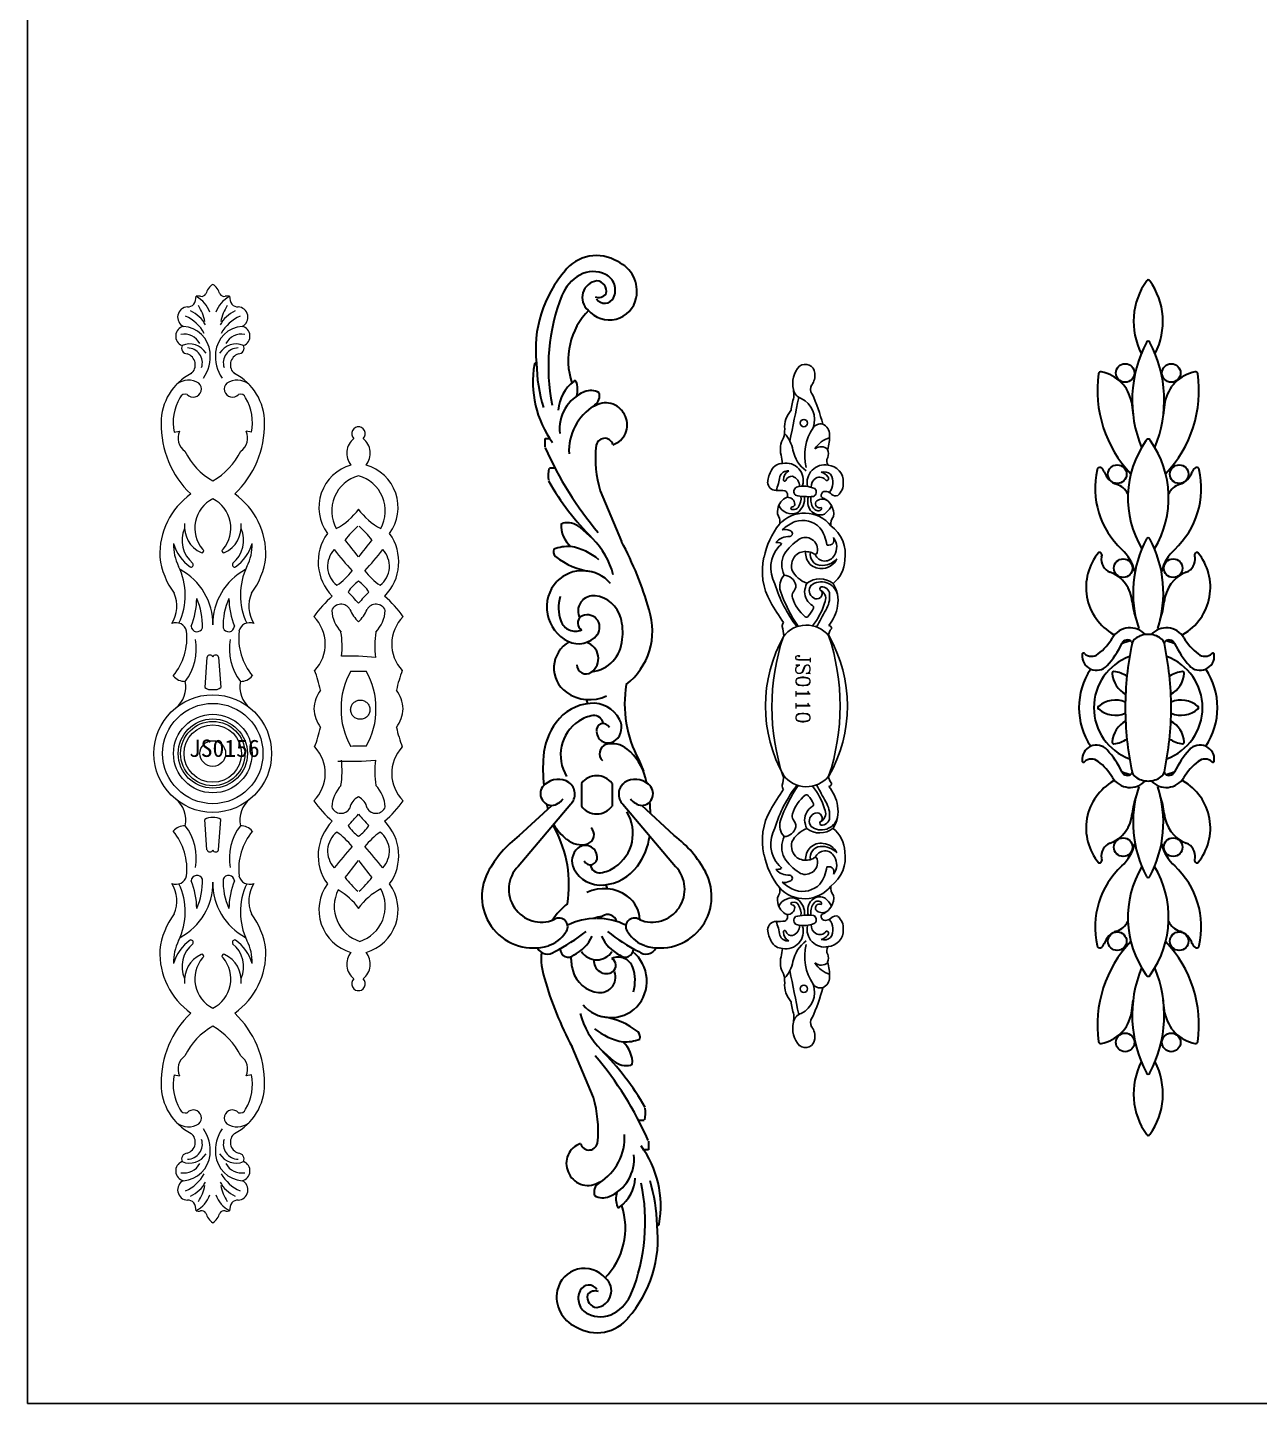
# Model space of a CAD drawing. Extents: x -159357 to -158161, y -75715 to -75088.
# Drawn here: x -159353.1 to -159097.2, y -75715.5 to -75429.5 of the extents above; entities that cross this region are included whole.
import ezdxf

# ---------------------------------------------------------------- set-up
doc = ezdxf.new("R2010")
doc.units = 0
doc.header["$LTSCALE"] = 2
doc.header["$MEASUREMENT"] = 0
doc.linetypes.add('ACAD_ISO02W100', pattern=[15, 12, -3])
doc.layers.get('0').update_dxf_attribs({"linetype": 'CONTINUOUS'})
doc.layers.add('7-hardware', color=6, linetype='CONTINUOUS', lineweight=30)
doc.layers.add('标注', color=7, linetype='CONTINUOUS', lineweight=25)
doc.layers.add('繪圖層', color=7, linetype='CONTINUOUS')
doc.styles.add('HZ', font='simfang.ttf')
doc.styles.add('TXL', font='romanc.shx', dxfattribs={"bigfont": 'hztxt'})

# ---------------------------------------------------------------- blocks, each defined once
blk = doc.blocks.new('A$C1828776B')
at = {"layer": '7-hardware', "color": 0}
for p, q in [((10.62, 152.37), (10.96, 149.65)), ((17.58, 152.37), (17.24, 149.65)), ((10.62, 25.39), (10.96, 28.1)), ((17.58, 25.39), (17.24, 28.1))]:
    blk.add_line(p, q, dxfattribs=at)
for centre in [(9.31, 158.44), (18.89, 158.44), (7.66, 137.41), (20.53, 137.41), (8.91, 117.87), (19.29, 117.87), (8.91, 59.89), (19.29, 59.89), (7.66, 40.35), (20.53, 40.35), (9.31, 19.32), (18.89, 19.32)]:
    blk.add_circle(centre, 1.93, dxfattribs=at)
for centre, radius, start, end in [((25.6, 169.11), 14.55, 144.2446, 207.1109), ((14.1, 177.43), 0.344, 29.568, 150.432), ((2.59, 169.11), 14.55, 332.8891, 35.7554), ((36.56, 152.78), 25.79, 152.2376, 202.4108), ((14.1, 164.61), 0.41, 27.0258, 152.9742), ((-8.36, 152.78), 25.79, 337.5892, 27.7624), ((28.68, 154.83), 25.13, 172.0634, 223.5989), ((4.25, 158.21), 0.469, 71.8175, 168.907), ((2.91, 150.95), 7.84, 10.4036, 79.1016), ((25.29, 150.95), 7.84, 100.8984, 169.5964), ((-0.48, 154.83), 25.13, 316.4011, 7.9366), ((23.95, 158.21), 0.469, 11.093, 108.1825), ((30.48, 132.47), 20.63, 144.9416, 210.9186), ((14.1, 144.18), 0.522, 15.9641, 164.0359), ((-2.29, 132.47), 20.63, 329.0814, 35.0584), ((20.36, 134.45), 17.29, 167.0422, 227.1351), ((3.99, 138.34), 0.482, 64.5896, 181.5132), ((3.59, 137.48), 1.43, 18.0018, 65.0804), ((8.82, 139.18), 4.07, 198.0018, 252.1782), ((7.84, 134.45), 17.29, 312.8649, 12.9578), ((19.38, 139.18), 4.07, 287.8218, 341.9982), ((24.61, 137.48), 1.43, 114.9196, 161.9982), ((24.21, 138.34), 0.482, 358.4868, 115.4104), ((6.39, 131.61), 3.87, 25.9822, 72.1782), ((21.81, 131.61), 3.87, 107.8218, 154.0178), ((34.67, 112.72), 23.72, 151.7743, 198.0903), ((14.1, 123.84), 0.342, 15.651, 164.349), ((-6.47, 112.72), 23.72, 341.9097, 28.2257), ((12.43, 113.9), 11.25, 140.0606, 240.4292), ((3.94, 120.57), 0.575, 318.875, 103.37), ((7.24, 119.74), 2.9, 171.1975, 248.9273), ((2.17, 114.86), 9.44, 14.2399, 47.1351), ((26.02, 114.86), 9.44, 132.8649, 165.7601), ((15.76, 113.9), 11.25, 299.5708, 39.9394), ((20.96, 119.74), 2.9, 291.0727, 8.8025), ((24.26, 120.57), 0.575, 76.63, 221.125), ((3.62, 110.36), 7.16, 3.9433, 68.9273), ((24.58, 110.36), 7.16, 111.0727, 176.0567), ((27.08, 112.7), 16.42, 186.4536, 199.5834), ((1.12, 112.7), 16.42, 340.4166, 353.5464), ((-4.48, 110.29), 13.12, 308.6808, 328.4191), ((10.35, 101.17), 4.29, 42.6619, 148.4191), ((9.8, 101.65), 1.3, 50.0651, 154.277), ((12.47, 101.83), 1.77, 125.4301, 167.9741), ((14.1, 99.54), 4.58, 90, 125.4301), ((14.1, 99.54), 4.58, 54.5699, 90), ((17.85, 101.17), 4.29, 31.5809, 137.3381), ((15.73, 101.83), 1.77, 12.0259, 54.5699), ((18.4, 101.65), 1.3, 25.723, 129.9349), ((32.68, 110.29), 13.12, 211.5809, 231.3192), ((0.64, 99.95), 0.269, 41.7267, 188.1209), ((2.33, 101.79), 2.23, 228.0631, 308.6808), ((-8.97, 110.69), 19.52, 318.0454, 334.277), ((14.1, 88.88), 14.38, 104.7484, 112.493), ((73.26, 88.88), 63.92, 167.9741, 180), ((12.34, 102.8), 1.72, 185.1205, 200.7063), ((15.85, 102.8), 1.72, 339.2937, 354.8795), ((-45.06, 88.88), 63.92, 0, 12.0259), ((14.1, 88.88), 14.38, 67.507, 75.2516), ((37.16, 110.69), 19.52, 205.723, 221.9546), ((25.87, 101.79), 2.23, 231.3192, 311.9369), ((27.56, 99.95), 0.269, 351.8791, 138.2733), ((3.34, 99.63), 2.98, 174.4693, 318.0454), ((14.1, 88.88), 11.29, 110.0721, 249.9279), ((14.1, 88.88), 11.29, 290.0721, 69.9279), ((24.86, 99.63), 2.98, 221.9546, 5.5307), ((14.1, 88.88), 14.38, 146.1547, 213.8622), ((6.92, 96.06), 0.315, 77.5437, 192.4563), ((12.03, 96.43), 5.44, 184.5489, 241.0274), ((6.55, 90.94), 5.44, 55.0416, 85.4511), ((21.65, 90.94), 5.44, 94.5489, 124.9584), ((16.16, 96.43), 5.44, 298.9726, 355.4511), ((21.28, 96.06), 0.315, 347.5437, 102.4563), ((14.1, 88.88), 14.38, 326.1547, 33.8622), ((3.94, 88.88), 0.315, 122.5437, 237.4563), ((7.3, 85), 5.44, 67.928, 130.4511), ((73.26, 88.88), 63.92, 180, 192.0259), ((-45.06, 88.88), 63.92, 347.9741, 0), ((20.9, 85), 5.44, 49.5489, 112.072), ((24.26, 88.88), 0.315, 302.5437, 57.4563), ((7.3, 92.76), 5.44, 229.5489, 292.072), ((12.03, 81.33), 5.44, 118.9726, 175.4511), ((16.16, 81.33), 5.44, 4.5489, 61.0274), ((20.9, 92.76), 5.44, 247.928, 310.4511), ((3.34, 78.13), 2.98, 41.9546, 185.5307), ((-8.97, 67.07), 19.52, 25.723, 41.9546), ((6.92, 81.7), 0.315, 167.5437, 282.4563), ((6.55, 86.81), 5.44, 274.5489, 304.9584), ((21.65, 86.81), 5.44, 235.0416, 265.4511), ((37.16, 67.07), 19.52, 138.0454, 154.277), ((21.28, 81.7), 0.315, 257.5437, 12.4563), ((24.86, 78.13), 2.98, 354.4693, 138.0454), ((0.64, 77.81), 0.269, 171.8791, 318.2733), ((2.33, 75.97), 2.23, 51.3192, 131.9369), ((-4.48, 67.47), 13.12, 31.5809, 51.3192), ((32.68, 67.47), 13.12, 128.6808, 148.4191), ((25.87, 75.97), 2.23, 48.0631, 128.6808), ((27.56, 77.81), 0.269, 221.7267, 8.1209), ((14.1, 88.88), 14.38, 247.507, 255.2516), ((14.1, 88.88), 14.38, 247.507, 255.2516), ((14.1, 88.88), 14.38, 247.507, 255.2516), ((9.8, 76.11), 1.3, 205.723, 309.9349), ((12.34, 74.96), 1.72, 159.2937, 174.8795), ((12.47, 75.93), 1.77, 192.0259, 234.5699), ((14.1, 78.22), 4.58, 234.5699, 270), ((14.1, 78.22), 4.58, 270, 305.4301), ((15.73, 75.93), 1.77, 305.4301, 347.9741), ((15.85, 74.96), 1.72, 5.1205, 20.7063), ((18.4, 76.11), 1.3, 230.0651, 334.277), ((14.1, 88.88), 14.38, 284.4305, 292.493), ((14.1, 88.88), 14.38, 284.7484, 292.493), ((12.43, 63.86), 11.25, 119.5708, 219.9394), ((10.35, 76.58), 4.29, 211.5809, 317.3381), ((34.67, 65.04), 23.72, 161.9097, 208.2257), ((-6.47, 65.04), 23.72, 331.7743, 18.0903), ((17.85, 76.58), 4.29, 222.6619, 328.4191), ((15.76, 63.86), 11.25, 320.0606, 60.4292), ((27.08, 65.06), 16.42, 160.4166, 173.5464), ((1.12, 65.06), 16.42, 6.4536, 19.5834), ((3.62, 67.4), 7.16, 291.0727, 356.0567), ((24.58, 67.4), 7.16, 183.9433, 248.9273), ((7.24, 58.01), 2.9, 111.0727, 188.8025), ((2.17, 62.9), 9.44, 312.8649, 345.7601), ((26.02, 62.9), 9.44, 194.2399, 227.1351), ((20.96, 58.01), 2.9, 351.1975, 68.9273), ((3.94, 57.19), 0.575, 256.63, 41.125), ((24.26, 57.19), 0.575, 138.875, 283.37), ((20.36, 43.31), 17.29, 132.8649, 192.9578), ((30.48, 45.29), 20.63, 149.0814, 215.0584), ((-2.29, 45.29), 20.63, 324.9416, 30.9186), ((7.84, 43.31), 17.29, 347.0422, 47.1351), ((14.1, 53.91), 0.342, 195.651, 344.349), ((6.39, 46.15), 3.87, 287.8218, 334.0178), ((21.81, 46.15), 3.87, 205.9822, 252.1782), ((28.68, 22.93), 25.13, 136.4011, 187.9366), ((8.82, 38.58), 4.07, 107.8218, 161.9982), ((-0.48, 22.93), 25.13, 352.0634, 43.5989), ((19.38, 38.58), 4.07, 18.0018, 72.1782), ((3.99, 39.42), 0.482, 178.4868, 295.4104), ((3.59, 40.28), 1.43, 294.9196, 341.9982), ((24.61, 40.28), 1.43, 198.0018, 245.0804), ((24.21, 39.42), 0.482, 244.5896, 1.5132), ((36.56, 24.98), 25.79, 157.5892, 207.7624), ((-8.36, 24.98), 25.79, 332.2376, 22.4108), ((14.1, 33.58), 0.522, 195.9641, 344.0359), ((2.91, 26.8), 7.84, 280.8984, 349.5964), ((25.29, 26.8), 7.84, 190.4036, 259.1016), ((4.25, 19.55), 0.469, 191.093, 288.1825), ((23.95, 19.55), 0.469, 251.8175, 348.907), ((25.6, 8.65), 14.55, 152.8891, 215.7554), ((2.59, 8.65), 14.55, 324.2446, 27.1109), ((14.1, 13.15), 0.41, 207.0258, 332.9742), ((14.1, 0.32), 0.344, 209.568, 330.432)]:
    blk.add_arc(centre, radius, start, end, dxfattribs=at)
blk = doc.blocks.new('A$C174E0580')
at = {"linetype": 'ACAD_ISO02W100', "lineweight": 9}
blk.add_circle((8.94, 58.78), 2, dxfattribs=at)
at = {"lineweight": 20}
for centre, radius, start, end in [((10.76, 111.67), 3.89, 128.4159, 218.8883), ((9.31, 115.76), 1.42, 79.4162, 227.3969), ((9.31, 115.76), 1.42, 312.6031, 100.5838), ((7.85, 111.67), 3.89, 321.1117, 51.5841), ((10.25, 100.4), 9.17, 105.9362, 216.1711), ((8.36, 100.4), 9.17, 323.8289, 74.0638), ((11.34, 99.68), 7.6, 107.5623, 208.8591), ((6.75, 99.68), 7.6, 333.0718, 72.4377), ((-2.17, 108.62), 14.36, 298.5006, 323.4474), ((20.78, 108.62), 14.36, 216.5526, 239.6596), ((11.04, 89.08), 10.1, 144.2032, 224.7422), ((27.4, 77.1), 26.64, 133.199, 141.5695), ((-8.78, 77.1), 26.64, 38.4305, 46.801), ((7.58, 89.08), 10.1, 315.2578, 35.7968), ((7.87, 88.17), 4.99, 135.9763, 232.3749), ((62.13, 136.64), 73.29, 217.8812, 222.3904), ((-53.25, 43.86), 77.8, 36.4815, 39.7955), ((71.86, 43.86), 77.8, 140.2045, 143.5185), ((-43.51, 136.64), 73.29, 317.6096, 322.1188), ((10.74, 88.17), 4.99, 307.6251, 44.0237), ((-3.83, 96.51), 15.03, 305.1585, 321.9064), ((22.45, 96.51), 15.03, 218.0936, 234.8415), ((12.96, 79.33), 6.79, 122.5909, 148.9652), ((5.65, 79.33), 6.79, 31.0348, 57.4091), ((21.15, 62.44), 26.08, 131.4861, 144.1683), ((5.69, 78.2), 2.11, 29.056, 157.9424), ((-30.41, 45.63), 52.86, 41.2919, 44.7235), ((49.03, 45.63), 52.86, 135.2765, 138.7081), ((12.92, 78.2), 2.11, 22.0576, 150.944), ((-2.53, 62.44), 26.08, 35.8317, 48.5139), ((-5.53, 72.01), 7.94, 316.2381, 45.8478), ((11.27, 79.58), 7.56, 184.4814, 222.2054), ((10.54, 79.68), 3.04, 188.7159, 246.1039), ((8.08, 79.68), 3.04, 293.8961, 351.2841), ((7.34, 79.58), 7.56, 317.7946, 355.5186), ((24.14, 72.01), 7.94, 134.1522, 223.7619), ((-12.05, 71.61), 17.96, 352.4243, 9.2628), ((30.67, 71.61), 17.96, 170.7372, 187.5757), ((11.52, 6.72), 62.79, 88.1273, 95.2712), ((-25.59, 56.56), 27.65, 12.3157, 21.1218), ((20.61, 58.93), 14.91, 150.0465, 181.3698), ((7.69, 283.5), 217.13, 270, 270.8498), ((-2, 58.93), 14.91, 358.6302, 30.0594), ((44.21, 56.56), 27.65, 158.8782, 167.6843), ((7.66, 57.99), 7.67, 144.3807, 175.5958), ((10.95, 57.99), 7.67, 4.4042, 35.6193), ((7.66, 59.17), 7.67, 184.4042, 215.6193), ((20.61, 58.22), 14.91, 178.6302, 209.9535), ((-2, 58.22), 14.91, 329.9406, 1.3698), ((10.95, 59.17), 7.67, 324.3807, 355.5958), ((-25.59, 60.6), 27.65, 338.8782, 347.6843), ((44.21, 60.6), 27.65, 192.3157, 201.1218), ((-5.53, 45.14), 7.94, 314.1522, 43.7619), ((7.69, -166.35), 217.13, 89.1502, 90), ((24.14, 45.14), 7.94, 136.2381, 225.8478), ((-12.05, 45.54), 17.96, 350.7372, 7.5757), ((11.52, 110.43), 62.79, 264.7288, 271.1912), ((30.67, 45.54), 17.96, 173.2345, 189.2628), ((11.27, 37.57), 7.56, 137.7946, 175.5186), ((14.79, 34.91), 7.86, 134.2632, 157.4217), ((3.82, 34.91), 7.86, 22.5783, 45.7368), ((7.34, 37.57), 7.56, 4.4814, 42.2054), ((21.15, 54.72), 26.08, 215.8317, 228.5139), ((5.69, 38.95), 2.11, 202.0576, 330.944), ((12.92, 38.95), 2.11, 209.056, 337.9424), ((-2.53, 54.72), 26.08, 311.4861, 324.1683), ((11.04, 28.07), 10.1, 135.2578, 215.7968), ((-30.41, 71.53), 52.86, 315.2765, 318.7081), ((12.96, 37.82), 6.79, 211.0348, 237.4091), ((49.03, 71.53), 52.86, 221.2919, 224.7235), ((5.65, 37.82), 6.79, 302.5909, 328.9652), ((7.58, 28.07), 10.1, 324.2032, 44.7422), ((7.87, 28.98), 4.99, 127.6251, 224.0237), ((-3.83, 20.64), 15.03, 38.0936, 54.8415), ((22.45, 20.64), 15.03, 125.1585, 141.9064), ((10.74, 28.98), 4.99, 315.9763, 52.3749), ((62.13, -19.49), 73.29, 137.6096, 142.1188), ((-43.51, -19.49), 73.29, 37.8812, 42.3904), ((-53.25, 73.3), 77.8, 320.2045, 323.5185), ((71.86, 73.3), 77.8, 216.4815, 219.7955), ((27.4, 40.06), 26.64, 218.4305, 226.801), ((-8.78, 40.06), 26.64, 313.199, 321.5695), ((10.25, 16.75), 9.17, 143.8289, 254.0638), ((11.34, 17.48), 7.6, 151.1409, 254.4872), ((-2.17, 8.53), 14.36, 36.5526, 61.4994), ((20.78, 8.53), 14.36, 118.5006, 143.4474), ((7.27, 17.48), 7.6, 285.5128, 28.8591), ((8.36, 16.75), 9.17, 285.9362, 36.1711), ((10.76, 5.49), 3.89, 141.1117, 231.5841), ((7.85, 5.49), 3.89, 308.4159, 38.8883), ((9.31, 1.4), 1.42, 132.6031, 280.5838), ((9.31, 1.4), 1.42, 259.4162, 47.3969)]:
    blk.add_arc(centre, radius, start, end, dxfattribs=at)
blk = doc.blocks.new('A$C71B915B8')
for centre in [(12.17, 8.59), (129.74, 8.59)]:
    blk.add_circle(centre, 0.754)
for centre, radius, start, end in [((39.46, 9.79), 7.41, 80.6733, 143.42), ((70.96, -11.82), 29.45, 60.2355, 119.7645), ((102.45, 9.79), 7.41, 36.58, 99.3267), ((24.29, 13.4), 3.37, 86.2111, 176.2057), ((24.54, 11.57), 3.08, 48.0214, 123.9754), ((24.81, 13.65), 3.13, 39.3249, 95.365), ((25.94, 15.22), 1.36, 317.0356, 17.9263), ((31.09, 11.17), 3.62, 82.5116, 156.0771), ((27.41, 10.18), 4.56, 36.306, 65.1808), ((33.15, 16.66), 2.48, 230.1641, 278.316), ((37.91, 12.24), 3.18, 57.6059, 127.1145), ((36.42, 12.89), 1.93, 70.687, 102.933), ((36.21, 13.68), 1.35, 345.0912, 50.5197), ((38.69, 12.97), 2.16, 290.7694, 64.5074), ((37.67, 12.41), 4.08, 354.1493, 47.6688), ((39.08, 12.42), 3.29, 3.5129, 65.9414), ((40.42, 10.57), 6.54, 38.7325, 87.8276), ((49, 11.9), 4.44, 141.648, 217.4608), ((48.67, 12.21), 3.49, 105.099, 217.3841), ((49.01, 9.34), 6.36, 79.3502, 123.2748), ((48.87, 7.27), 8.43, 50.4984, 81.0323), ((54.79, 13.77), 0.554, 76.035, 179.6506), ((56.35, 15.83), 2.09, 227.0068, 269.732), ((70.96, -30.01), 46.13, 71.5212, 108.4788), ((85.57, 15.83), 2.09, 270.268, 312.9932), ((87.13, 13.77), 0.554, 0.3494, 103.965), ((93.04, 7.27), 8.43, 98.9677, 129.5016), ((92.9, 9.34), 6.36, 56.7252, 100.6498), ((93.24, 12.21), 3.49, 322.6159, 74.901), ((101.5, 10.57), 6.54, 92.1724, 141.2675), ((92.91, 11.9), 4.44, 322.5392, 38.352), ((102.83, 12.42), 3.29, 114.0586, 176.4871), ((104.24, 12.41), 4.08, 132.3312, 185.8507), ((103.23, 12.97), 2.16, 115.4926, 249.2306), ((104, 12.24), 3.18, 52.8855, 122.3941), ((105.71, 13.68), 1.35, 129.4803, 194.9088), ((105.49, 12.89), 1.93, 77.067, 109.313), ((108.76, 16.66), 2.48, 261.684, 309.8359), ((110.82, 11.17), 3.62, 23.9229, 97.4884), ((114.5, 10.18), 4.56, 114.8192, 143.694), ((115.97, 15.22), 1.36, 162.0737, 222.9644), ((117.11, 13.65), 3.13, 84.635, 140.6751), ((117.37, 11.57), 3.08, 56.0246, 131.9786), ((117.62, 13.4), 3.37, 3.7943, 93.7889), ((20.6, -20.54), 34.05, 103.9383, 115.1459), ((14.33, 12.08), 1.98, 167.6929, 233.0758), ((14.6, 11.5), 2.42, 89.5094, 155.3507), ((15.22, 6.93), 7.01, 69.4273, 94.9598), ((20.12, 15.28), 5.08, 195.2998, 239.4936), ((19.11, 12.19), 2.02, 138.5609, 219.3342), ((18.58, 11.58), 2.11, 69.0194, 115.0186), ((20.07, 14.85), 1.5, 240.4655, 304.9916), ((24.52, 12.91), 3.66, 168.6883, 282.8772), ((24.54, 12.75), 2.21, 141.4867, 194.5798), ((24.67, 11.62), 2.34, 124.6947, 165.6996), ((23.7, 13.3), 0.434, 348.8083, 146.8267), ((25.1, 11.86), 1.67, 125.3646, 208.7794), ((27.18, 13.03), 0.818, 157.5055, 243.2173), ((28.11, 13.06), 1.71, 133.6143, 170.4651), ((27.17, 12.82), 0.641, 235.4374, 342.8696), ((29.93, 12.46), 1.94, 153.5399, 225.1885), ((28.95, 11.81), 0.82, 241.6286, 26.102), ((29.93, 11.96), 0.32, 25.1421, 139.0863), ((29.36, 11.51), 1.04, 296.561, 34.6198), ((28.76, 11.95), 2.51, 308.2165, 21.9437), ((37.94, 8.72), 7.05, 128.8814, 227.809), ((37.46, 8.32), 5.05, 134.5674, 197.3818), ((38.1, 6.55), 6.81, 95.0069, 127.9328), ((38.45, 9.01), 2.43, 74.9539, 149.9196), ((39.27, 12.1), 3.14, 262.8324, 9.5084), ((39.46, 12.19), 2.29, 258.8094, 354.9649), ((47.84, 12.29), 1.65, 93.3057, 185.5374), ((46.59, 12.34), 0.441, 207.2541, 345.7959), ((48.64, 11.21), 1.92, 61.0257, 147.8099), ((47.59, 11.25), 1.14, 324.7202, 120.5556), ((48.17, 8.47), 5.48, 58.3745, 94.4901), ((45.13, -1.25), 14.82, 51.8146, 72.5786), ((102.86, 104.73), 105.23, 240.4999, 242.6676), ((60.15, 9.12), 5.99, 129.5205, 233.1008), ((81.76, 9.12), 5.99, 306.8992, 50.4795), ((39.05, 104.73), 105.23, 297.3324, 299.5001), ((96.78, -1.25), 14.82, 107.4214, 128.1854), ((93.74, 8.47), 5.48, 85.5099, 121.6255), ((93.27, 11.21), 1.92, 32.1901, 118.9743), ((94.32, 11.25), 1.14, 59.4444, 215.2798), ((94.07, 12.29), 1.65, 354.4626, 86.6943), ((95.32, 12.34), 0.441, 194.2041, 332.7459), ((102.64, 12.1), 3.14, 170.4916, 277.1676), ((102.45, 12.19), 2.29, 185.0351, 281.1906), ((103.46, 9.01), 2.43, 30.0804, 105.0461), ((103.81, 6.55), 6.81, 52.0672, 84.9931), ((104.45, 8.32), 5.05, 342.6182, 45.4326), ((103.98, 8.72), 7.05, 312.191, 51.1186), ((113.15, 11.95), 2.51, 158.0563, 231.7835), ((112.55, 11.51), 1.04, 145.3802, 243.439), ((111.98, 11.96), 0.32, 40.9137, 154.8579), ((112.96, 11.81), 0.82, 153.898, 298.3714), ((111.99, 12.46), 1.94, 314.8115, 26.4601), ((114.74, 12.82), 0.641, 197.1304, 304.5626), ((113.8, 13.06), 1.71, 9.5349, 46.3857), ((114.73, 13.03), 0.818, 296.7827, 22.4945), ((117.4, 12.91), 3.66, 257.1228, 11.3117), ((118.21, 13.3), 0.434, 33.1733, 191.1917), ((116.82, 11.86), 1.67, 331.2206, 54.6354), ((117.24, 11.62), 2.34, 14.3004, 55.3053), ((117.37, 12.75), 2.21, 345.4202, 38.5133), ((121.84, 14.85), 1.5, 235.0084, 299.5345), ((123.33, 11.58), 2.11, 64.9814, 110.9806), ((126.69, 6.93), 7.01, 85.0402, 110.5727), ((122.8, 12.19), 2.02, 320.6658, 41.4391), ((121.79, 15.28), 5.08, 300.5064, 344.7002), ((127.32, 11.5), 2.42, 24.6493, 90.4906), ((127.59, 12.08), 1.98, 306.9242, 12.3071), ((121.31, -20.54), 34.05, 64.8541, 76.0617), ((1.93, 8.89), 1.97, 94.4712, 216.8386), ((2.24, 7.56), 3.34, 52.5595, 98.065), ((5.14, 11.7), 1.73, 239.7141, 304.7511), ((11.44, 5.94), 4.87, 69.6132, 154.3108), ((18.84, 18.89), 10.14, 235.8072, 284.4792), ((16.49, 13.16), 6.96, 281.0179, 324.0575), ((25.38, 12.19), 2.09, 212.9797, 273.4772), ((30.69, 8.57), 5.4, 155.0918, 196.05), ((26.52, 10.2), 0.976, 21.5117, 138.2229), ((15.57, 9.53), 11.9, 347.08, 4.9663), ((27.88, 5.12), 3.61, 35.2124, 97.0013), ((28.15, 12.89), 2.86, 255.9436, 305.9074), ((28.44, 12.6), 3.22, 252.5328, 305.5355), ((38.21, 8.91), 2.28, 144.6011, 214.5632), ((42.22, 8.99), 3.34, 168.5112, 212.0822), ((41.78, 9.14), 2.89, 147.5077, 169.696), ((39.05, 10.95), 0.403, 318.369, 85.2019), ((40.08, 11.24), 5.77, 296.8931, 339.2858), ((47.75, 14.42), 5.7, 246.4976, 264.6992), ((46.98, 11.51), 1.79, 232.5391, 329.1585), ((47.19, 12.16), 3.41, 270.451, 328.7837), ((45.74, 14.47), 8.72, 288.4852, 320.2219), ((50.5, 10.17), 0.447, 76.3445, 150.6528), ((47.03, 3.17), 8.25, 50.194, 64.2935), ((52.06, 9.13), 0.452, 327.9661, 56.041), ((89.86, 9.13), 0.452, 123.959, 212.0339), ((96.18, 14.47), 8.72, 219.7781, 251.5148), ((94.89, 3.17), 8.25, 115.7065, 129.806), ((91.41, 10.17), 0.447, 29.3472, 103.6555), ((94.72, 12.16), 3.41, 211.2163, 269.549), ((94.93, 11.51), 1.79, 210.8415, 307.4609), ((94.17, 14.42), 5.7, 275.3008, 293.5024), ((101.84, 11.24), 5.77, 200.7142, 243.1069), ((102.86, 10.95), 0.403, 94.7981, 221.631), ((99.69, 8.99), 3.34, 327.9178, 11.4888), ((100.13, 9.14), 2.89, 10.304, 32.4923), ((103.7, 8.91), 2.28, 325.4368, 35.3989), ((114.03, 5.12), 3.61, 82.9987, 144.7876), ((113.47, 12.6), 3.22, 234.4645, 287.4672), ((113.76, 12.89), 2.86, 234.0926, 284.0564), ((126.34, 9.53), 11.9, 175.0337, 192.92), ((115.39, 10.2), 0.976, 41.7771, 158.4883), ((111.22, 8.57), 5.4, 343.95, 24.9082), ((116.53, 12.19), 2.09, 266.5228, 327.0203), ((125.42, 13.16), 6.96, 215.9425, 258.9821), ((123.07, 18.89), 10.14, 255.5208, 304.1928), ((130.47, 5.94), 4.87, 25.6892, 110.3868), ((136.77, 11.7), 1.73, 235.2489, 300.2859), ((139.67, 7.56), 3.34, 81.935, 127.4405), ((139.98, 8.89), 1.97, 323.1614, 85.5288), ((3.93, 11.47), 5.19, 226.4738, 284.5077), ((4.85, 8.72), 2.31, 279.4516, 343.0319), ((6.58, -15.36), 21.85, 89.4616, 93.5557), ((12.42, 26.57), 20.85, 254.3248, 262.0519), ((279.12, 1332.94), 1353.09, 258.39081, 258.78504), ((13.02, 9.89), 5.29, 228.7882, 274.3617), ((19.01, -0.29), 6.72, 100.2103, 133.9469), ((24.1, 4.87), 3.61, 73.2385, 191.2201), ((24.52, 6.07), 1.3, 171.8903, 252.634), ((25.34, 5.48), 2.24, 89.5172, 159.9303), ((26.4, 7.48), 0.986, 204.1203, 321.3687), ((27.74, 4.46), 3.55, 56.7424, 95.9933), ((29.09, 5.22), 1.49, 90.8513, 184.0483), ((29.08, 6.19), 0.52, 352.6903, 91.4421), ((28.08, 6.09), 2.97, 294.1464, 21.9802), ((29.86, 6.18), 0.273, 192.5297, 15.5645), ((29.12, 6.55), 1.04, 343.6965, 57.0818), ((41.17, 10.28), 9.21, 202.0982, 222.234), ((35.15, 5.59), 0.627, 5.5779, 174.2192), ((45.42, 13.51), 10.83, 212.9662, 235.9099), ((41.92, 9.26), 3.26, 218.9806, 283.5016), ((46.35, 4.4), 2.56, 101.7848, 178.049), ((37.25, 29.62), 28.32, 287.1132, 307.4342), ((46.01, 5.07), 1.84, 43.7247, 95.8007), ((36.79, 33.18), 31.22, 289.3455, 304.364), ((48.05, 7.3), 1.18, 233.2691, 292.4694), ((104.66, 29.62), 28.32, 232.5658, 252.8868), ((105.12, 33.18), 31.22, 235.636, 250.6545), ((93.86, 7.3), 1.18, 247.5306, 306.7309), ((95.9, 5.07), 1.84, 84.1993, 136.2753), ((95.56, 4.4), 2.56, 1.951, 78.2152), ((99.99, 9.26), 3.26, 256.4984, 321.0194), ((96.49, 13.51), 10.83, 304.0901, 327.0338), ((106.76, 5.59), 0.627, 5.7808, 174.4221), ((100.74, 10.28), 9.21, 317.766, 337.9018), ((113.84, 6.09), 2.97, 158.0198, 245.8536), ((112.79, 6.55), 1.04, 122.9182, 196.3035), ((112.05, 6.18), 0.273, 164.4355, 347.4703), ((114.17, 4.46), 3.55, 84.0067, 123.2576), ((112.83, 6.19), 0.52, 88.5579, 187.3097), ((112.82, 5.22), 1.49, 355.9517, 89.1487), ((115.51, 7.48), 0.986, 218.6313, 335.8797), ((116.58, 5.48), 2.24, 20.0697, 90.4828), ((117.81, 4.87), 3.61, 348.7799, 106.7615), ((117.4, 6.07), 1.3, 287.366, 8.1097), ((122.9, -0.29), 6.72, 46.0531, 79.7897), ((-137.2, 1332.94), 1353.09, 281.21496, 281.60919), ((128.89, 9.89), 5.29, 265.6383, 311.2118), ((129.49, 26.57), 20.85, 277.9481, 285.6752), ((137.06, 8.72), 2.31, 196.9681, 260.5484), ((135.33, -15.36), 21.85, 86.4443, 90.5384), ((137.99, 11.47), 5.19, 255.4923, 313.5262), ((13.32, -3.05), 7.67, 75.3812, 89.2144), ((17.65, 8.25), 4.55, 238.3404, 285.0608), ((13.87, 35.33), 31.87, 278.9456, 282.1126), ((23.18, 4.17), 2.62, 179.8704, 241.4459), ((23.85, 5.25), 1.74, 173.7373, 251.0342), ((23.9, 6.42), 2.04, 208.828, 271.428), ((21.66, -8.09), 11.8, 67.4088, 82.0732), ((24.04, 4.6), 0.24, 248.568, 68.568), ((35.99, 3.42), 9.82, 172.7614, 183.5683), ((27.15, 4.22), 1, 63.168, 154.4841), ((30.53, 6.27), 3.15, 201.5812, 261.4841), ((30.59, 5.48), 2.38, 257.3, 305.7187), ((32.51, 1.62), 2, 69.6999, 105.4713), ((43.23, 16.05), 16.06, 231.3806, 258.5467), ((36.55, 4.64), 2.26, 153.3927, 194.1093), ((39.34, 5.44), 3.57, 176.6736, 228.9313), ((39.49, 3), 2.51, 158.7486, 185.8201), ((36.98, 3.02), 0.907, 27.3444, 79.1458), ((42.31, 8.5), 6.79, 228.1977, 298.7793), ((41.62, 9.15), 5.14, 243.8223, 294.9474), ((46.12, 7), 3.43, 227.159, 287.0754), ((20.79, 51.48), 57.43, 299.7893, 304.8791), ((54.3, 5.05), 0.96, 225.858, 280.4856), ((-44.29, 592.87), 596.99, 279.52344, 279.71196), ((70.96, 30.06), 29.45, 240.2355, 299.7645), ((71.17, 48.08), 46.13, 251.5212, 288.4788), ((186.21, 592.87), 596.99, 260.28804, 260.47656), ((87.61, 5.05), 0.96, 259.5144, 314.142), ((121.12, 51.48), 57.43, 235.1209, 240.2107), ((95.79, 7), 3.43, 252.9246, 312.841), ((99.6, 8.5), 6.79, 241.2207, 311.8023), ((100.29, 9.15), 5.14, 245.0526, 296.1777), ((98.68, 16.05), 16.06, 281.4533, 308.6194), ((104.93, 3.02), 0.907, 100.8542, 152.6556), ((102.42, 3), 2.51, 354.1799, 21.2514), ((102.57, 5.44), 3.57, 311.0687, 3.3264), ((105.37, 4.64), 2.26, 345.8907, 26.6073), ((109.4, 1.62), 2, 74.5287, 110.3001), ((111.33, 5.48), 2.38, 234.2813, 282.7), ((111.38, 6.27), 3.15, 278.5159, 338.4188), ((114.76, 4.22), 1, 25.5159, 116.832), ((105.92, 3.42), 9.82, 356.4317, 7.2386), ((120.26, -8.09), 11.8, 97.9268, 112.5912), ((117.87, 4.6), 0.24, 111.432, 291.432), ((118.01, 6.42), 2.04, 268.572, 331.172), ((118.06, 5.25), 1.74, 288.9658, 6.2627), ((118.73, 4.17), 2.62, 298.5541, 0.1296), ((128.04, 35.33), 31.87, 257.8874, 261.0544), ((124.27, 8.25), 4.55, 254.9392, 301.6596), ((128.59, -3.05), 7.67, 90.7856, 104.6188), ((24.85, 6.75), 5.69, 239.1354, 266.0022), ((24.41, 2.85), 1.78, 271.2957, 358.6105), ((42.97, 12.93), 12.96, 256.92, 299.364), ((98.94, 12.93), 12.96, 240.636, 283.08), ((117.5, 2.85), 1.78, 181.3895, 268.7043), ((117.06, 6.75), 5.69, 273.9978, 300.8646)]:
    blk.add_arc(centre, radius, start, end)
at = {"insert": (60.22, 9.87, 414.34), "char_height": 2.925, "attachment_point": 1, "style": 'TXL'}
blk.add_mtext('JS0110', dxfattribs=at)
blk = doc.blocks.new('A$C6E683539')
at = {"layer": '7-hardware', "color": 0}
for p, q in [((23.61, 192.56), (22.87, 192.22)), ((23.3, 192.55), (23.45, 192.7)), ((13.11, 185.67), (13.94, 185.67)), ((13.11, 183.9), (13.11, 185.67)), ((14, 179.58), (15.11, 179.58)), ((24.52, 174.82), (28.96, 164.31)), ((16.46, 167.94), (16.76, 168.1)), ((20.29, 167.28), (22.95, 164.9)), ((32.56, 118.94), (33.51, 116.54)), ((20.65, 114.02), (20.65, 109.25)), ((27, 114.02), (27, 109.25)), ((18.42, 109.67), (7.47, 96.76)), ((7.72, 103.16), (14.48, 109.42)), ((29.24, 109.67), (40.18, 96.76)), ((39.94, 103.16), (33.17, 109.42)), ((15.11, 104.61), (14.8, 105.4)), ((23.15, 48.73), (18.71, 59.24)), ((27.38, 56.27), (24.72, 58.65)), ((31.21, 55.61), (30.91, 55.45)), ((33.67, 43.97), (32.56, 43.97)), ((34.56, 37.88), (33.73, 37.88)), ((34.56, 39.65), (34.56, 37.88)), ((24.06, 31), (24.8, 31.33)), ((24.37, 31), (24.22, 30.85))]:
    blk.add_line(p, q, dxfattribs=at)
for centre, radius, start, end in [((23.79, 215.34), 8.36, 58.3235, 142.9908), ((35.82, 204.26), 24.67, 138.4222, 186.8349), ((23.11, 214.58), 5.79, 63.9845, 118.984), ((25.46, 216.3), 6.72, 348.1225, 66.1542), ((24.35, 212.35), 8.34, 118.984, 158.3564), ((24.29, 215), 3.48, 97.5376, 229.346), ((23.72, 216.35), 2.1, 345.5, 86.8756), ((24.07, 216.54), 3.61, 333.7111, 63.9845), ((53.8, 200.67), 40.03, 158.3564, 191.5868), ((26.41, 216.1), 5.76, 220.4402, 348.1225), ((24.2, 216.92), 1.91, 247.9683, 324.8464), ((25.48, 215.84), 2.04, 214.2336, 333.7111), ((32.7, 201.95), 14.81, 135.2969, 198.5415), ((31.88, 197.42), 21.33, 170.105, 216.1139), ((11.17, 201.05), 0.311, 61.7231, 174.5884), ((43.24, 201.66), 31.92, 180.5956, 197.3808), ((23.95, 191.07), 8.13, 127.0534, 176.3484), ((19.29, 197.4), 0.287, 30.3529, 146.5454), ((15.07, 195.84), 4.79, 344.19, 20.9298), ((24.52, 187.61), 8.44, 112.8039, 186.1238), ((22.55, 192.27), 3.39, 58.8206, 112.7334), ((22.24, 194.5), 2.17, 304.0312, 17.8032), ((29.3, 183.03), 11.25, 122.2091, 182.7717), ((25.69, 188.71), 4.37, 20.8969, 118.4919), ((25.87, 188.49), 4.3, 287.8168, 24.4335), ((79.74, 213.16), 72.81, 203.8417, 220.2155), ((49.12, 181.78), 25.57, 175.1538, 195.7891), ((25.46, 183.95), 1.78, 14.614, 178.2882), ((23.6, 177.9), 9.86, 170.7767, 185.035), ((64.32, 206.08), 58.37, 210.0183, 224.8663), ((22.11, 167.55), 5.67, 176.0805, 229.2332), ((17.63, 163.86), 4.33, 52.1092, 101.634), ((18.08, 153.93), 9.33, 87.9713, 109.8515), ((16.07, 150.59), 12.88, 50.3489, 79.5163), ((11.07, 153.08), 16.76, 14.8684, 44.8663), ((-36.07, 129.76), 73.64, 16.0057, 27.9795), ((16.38, 162.25), 1.55, 162.5608, 223.0406), ((24.79, 173.25), 15.38, 231.6739, 262.0728), ((20.91, 150.59), 7.63, 40.6514, 134.718), ((21.37, 150.64), 7.92, 137.381, 243.615), ((23.94, 150.5), 8.05, 163.2432, 199.7254), ((23.02, 149.83), 3.09, 134.8508, 202.4948), ((23.19, 149.73), 3.29, 85.2491, 135.767), ((22.68, 146.68), 6.38, 15.5803, 82.8952), ((21.84, 146.46), 2.59, 323.5782, 122.1191), ((21.18, 145.73), 14.21, 308.1245, 17.7594), ((19.41, 148.87), 3.23, 199.7254, 293.4592), ((21.61, 147.37), 1.72, 131.5717, 237.7602), ((18.2, 145.45), 11.02, 352.0092, 15.4576), ((21.12, 138), 6.2, 118.895, 234.5859), ((20.05, 147.95), 4.92, 243.4709, 322.1047), ((20.7, 139.98), 3.47, 304.5165, 73.6296), ((22.02, 144.28), 7.1, 276.4733, 357.0955), ((21.58, 138.69), 1.92, 181.2593, 304.5165), ((54.06, 130.55), 24.44, 170.5819, 208.3704), ((22.32, 139.69), 8.28, 234.5859, 295.507), ((23.29, 120.88), 9.81, 95.0508, 143.5853), ((20.67, 130.66), 1.22, 356.5689, 39.7862), ((22.99, 124.35), 6.32, 27.91, 95.0508), ((26.48, 118.53), 13.77, 143.5853, 175.3778), ((24.8, 119.9), 8.48, 123.6149, 211.583), ((24.24, 120.73), 7.48, 99.2984, 123.6149), ((23.25, 126.17), 1.95, 8.315, 96.4245), ((25.18, 125.04), 1.42, 25.3282, 191.0205), ((25.47, 125.67), 3.52, 310.3664, 27.91), ((26.19, 124.81), 2.4, 181.0897, 310.3664), ((26.42, 120.21), 2.02, 111.1851, 226.1605), ((27, 117.3), 4.97, 50.5179, 105.212), ((22.92, 112.35), 11.39, 14.4077, 50.5179), ((46.87, 116.88), 34.22, 175.3778, 185.5532), ((15.83, 110.65), 4.2, 58.1903, 130.6462), ((23.83, 111.64), 3.97, 36.8699, 143.1301), ((31.82, 110.65), 4.2, 49.3538, 121.8097), ((0.8, 106.67), 34.22, 12.5408, 14.4077), ((14.59, 111.88), 2.46, 127.3895, 267.4223), ((16.26, 111.78), 3.02, 315.6039, 53.6723), ((31.4, 111.78), 3.02, 126.3277, 224.3961), ((33.06, 111.88), 2.46, 272.5777, 52.6105), ((46.87, 116.88), 34.22, 192.0633, 193.9141), ((13.91, 113.11), 3.73, 278.857, 321.2512), ((23.83, 111.64), 3.97, 216.8699, 323.1301), ((33.75, 113.11), 3.73, 218.7488, 261.143), ((0.8, 106.67), 34.22, 1.7608, 5.8918), ((22.87, 103.65), 8.48, 303.6149, 31.583), ((21.55, 84.73), 23.04, 126.8899, 152.0269), ((24.75, 111.2), 11.39, 209.9895, 230.5179), ((-6.39, 93), 24.44, 350.5819, 28.3704), ((21.24, 103.34), 2.02, 291.1851, 46.1605), ((21.19, 105.02), 13.77, 323.5853, 351.9156), ((26.11, 84.73), 23.04, 27.9731, 53.1101), ((20.67, 106.25), 4.97, 230.5179, 285.212), ((22.2, 97.89), 3.52, 130.3664, 207.91), ((21.48, 98.74), 2.4, 1.0897, 130.3664), ((22.49, 98.51), 1.42, 205.3282, 11.0205), ((10.65, 90.52), 10.7, 152.0269, 287.0255), ((12.39, 92.02), 6.83, 136.0427, 292.2455), ((24.68, 99.2), 6.32, 207.91, 275.0508), ((24.42, 97.38), 1.95, 188.315, 276.4245), ((23.43, 102.82), 7.48, 279.2984, 303.6149), ((24.37, 102.67), 9.81, 275.0508, 323.5853), ((35.27, 92.02), 6.83, 247.7545, 43.9573), ((37, 90.52), 10.7, 252.9745, 27.9731), ((25.35, 83.86), 8.28, 54.5859, 115.507), ((27, 92.89), 1.22, 176.5689, 219.7862), ((26.49, 77.82), 14.21, 128.1245, 147.0229), ((26.55, 85.56), 6.2, 1.1173, 54.5859), ((16, 84.23), 1.8, 316.8372, 124.8261), ((23.63, 73.17), 12.78, 89.3973, 117.3054), ((25.65, 79.27), 7.1, 96.4733, 109.9881), ((24.02, 73.17), 12.78, 62.6946, 90.6027), ((26.97, 83.58), 3.47, 124.5165, 137.0393), ((26.09, 84.86), 1.92, 14.2837, 124.5165), ((31.65, 84.23), 1.8, 55.1739, 223.1628), ((11.67, 86.71), 6.75, 288.6735, 326.6776), ((-3.28, 114.91), 40.28, 297.1507, 308.1801), ((50.94, 114.91), 40.28, 231.8199, 242.8493), ((35.99, 86.71), 6.75, 213.3224, 251.3265), ((15.47, 85.6), 8.09, 296.1104, 335.6749), ((32.18, 85.6), 8.09, 204.3251, 243.8896), ((13.61, 80.88), 2.34, 207.3795, 309.2549), ((26.49, 77.82), 14.21, 175.53, 197.7594), ((17.94, 79.65), 1.74, 180.0169, 312.2351), ((29.47, 78.1), 11.02, 180.5517, 195.4576), ((23.83, 81.06), 3.72, 212.395, 270), ((25.82, 77.09), 2.59, 173.3824, 302.1191), ((23.83, 81.06), 3.72, 270, 327.605), ((28.26, 74.68), 3.23, 19.7254, 113.4592), ((26.06, 76.18), 1.72, 311.5717, 57.7602), ((29.72, 79.65), 1.74, 227.7649, 359.9831), ((26.3, 72.91), 7.92, 317.381, 50.4859), ((34.04, 80.88), 2.34, 230.7451, 332.6205), ((24.99, 76.87), 6.38, 195.5803, 262.8952), ((24.65, 73.72), 3.09, 314.8508, 22.4948), ((23.73, 73.05), 8.05, 343.2432, 19.7254), ((83.74, 93.79), 73.64, 196.0057, 207.9795), ((24.47, 73.82), 3.29, 265.2491, 315.767), ((36.6, 70.47), 16.76, 194.8684, 224.8663), ((26.76, 72.97), 7.63, 220.6514, 314.718), ((31.6, 72.96), 12.88, 230.3489, 259.5163), ((22.88, 50.3), 15.38, 51.6739, 82.0728), ((29.59, 69.62), 9.33, 267.9713, 289.8515), ((25.56, 56), 5.67, 356.0805, 49.2332), ((31.28, 61.31), 1.55, 342.5608, 43.0406), ((-32.07, 10.39), 72.81, 23.8417, 40.2155), ((-16.65, 17.47), 58.37, 30.0183, 44.8663), ((30.04, 59.69), 4.33, 232.1092, 281.634), ((-1.45, 41.77), 25.57, 355.1538, 15.7891), ((24.07, 45.65), 9.86, 350.7767, 5.035), ((18.37, 40.52), 11.25, 302.2091, 2.7717), ((21.8, 35.06), 4.3, 107.8168, 204.4335), ((22.21, 39.6), 1.78, 194.614, 358.2882), ((15.79, 26.14), 21.33, 350.105, 36.1139), ((23.15, 35.94), 8.44, 292.8039, 6.1238), ((21.97, 34.84), 4.37, 200.8969, 298.4919), ((23.72, 32.48), 8.13, 307.0534, 356.3484), ((25.43, 29.05), 2.17, 124.0312, 197.8032), ((32.6, 27.72), 4.79, 164.19, 200.9298), ((-6.13, 22.89), 40.03, 338.3564, 11.5868), ((4.43, 21.89), 31.92, 0.5956, 17.3808), ((25.12, 31.28), 3.39, 238.8206, 292.7334), ((14.97, 21.6), 14.81, 315.2969, 18.5415), ((28.37, 26.15), 0.287, 210.3529, 326.5454), ((11.85, 19.29), 24.67, 318.4222, 6.8349), ((36.5, 22.5), 0.311, 241.7231, 354.5884), ((21.26, 7.45), 5.76, 40.4402, 168.1225), ((22.21, 7.25), 6.72, 168.1225, 246.1542), ((23.6, 7.01), 3.61, 153.7111, 243.9845), ((22.19, 7.71), 2.04, 34.2336, 153.7111), ((23.38, 8.55), 3.48, 277.5376, 49.346), ((23.95, 7.21), 2.1, 165.5, 266.8756), ((23.47, 6.63), 1.91, 67.9683, 144.8464), ((23.32, 11.2), 8.34, 298.984, 338.3564), ((23.87, 8.21), 8.36, 238.3235, 322.9908), ((24.55, 8.97), 5.79, 243.9845, 298.984)]:
    blk.add_arc(centre, radius, start, end, dxfattribs=at)

msp = doc.modelspace()

# ---------------------------------------------------------------- linework, layer by layer
at = {"layer": '标注', "color": 7}
msp.add_lwpolyline([(-159353.11, -75087.72), (-158161.27, -75087.72), (-158161.27, -75715.49), (-159353.11, -75715.49)], close=True, dxfattribs=at)
at = {"layer": '繪圖層', "color": 0, "lineweight": 13}
for p, q in [((-159322.66, -75513.66), (-159321.56, -75513.46)), ((-159306.57, -75513.66), (-159307.67, -75513.46)), ((-159315.83, -75560.39), (-159316.29, -75566.68)), ((-159313.41, -75560.39), (-159312.94, -75566.68)), ((-159315.83, -75600.45), (-159316.29, -75594.16)), ((-159313.41, -75600.45), (-159312.94, -75594.16)), ((-159322.66, -75647.18), (-159321.56, -75647.38)), ((-159306.57, -75647.18), (-159307.67, -75647.38))]:
    msp.add_line(p, q, dxfattribs=at)
for radius in [12.22, 10.42, 8.16, 7.19, 6.68, 5.97, 2.67]:
    msp.add_circle((-159314.62, -75580.42), radius, dxfattribs=at)
for centre, radius, start, end in [((-159312.9, -75485.65), 3.22, 122.0877, 166.8333), ((-159316.33, -75485.65), 3.22, 13.1667, 57.9123), ((-159319.88, -75485.76), 1.85, 270.4211, 315.1926), ((-159321.16, -75485.44), 3.05, 327.8252, 0.9536), ((-159317.61, -75487.61), 2.27, 78.9309, 102.6083), ((-159320.68, -75490.58), 5.76, 18.8855, 63.3371), ((-159316.9, -75484.42), 0.988, 254.211, 330.212), ((-159308.55, -75490.58), 5.76, 116.6629, 161.1145), ((-159312.33, -75484.42), 0.988, 209.788, 285.789), ((-159311.63, -75487.61), 2.27, 77.3917, 101.0691), ((-159308.08, -75485.44), 3.05, 179.0464, 212.1748), ((-159309.35, -75485.76), 1.85, 224.8074, 269.5789), ((-159319.81, -75489.73), 2.12, 91.66, 244.4806), ((-159323.4, -75496.87), 7.96, 28.2684, 67.2227), ((-159322.03, -75494.56), 6.72, 28.4735, 65.448), ((-159324.56, -75492.04), 8.39, 9.532, 34.0972), ((-159307.2, -75494.56), 6.72, 114.552, 151.5265), ((-159304.67, -75492.04), 8.39, 145.9028, 170.468), ((-159305.84, -75496.87), 7.96, 112.7773, 151.7316), ((-159309.43, -75489.73), 2.12, 295.5194, 88.34), ((-159320.27, -75493.67), 2.07, 102.6038, 249.3993), ((-159321.15, -75497.63), 6, 5.7853, 85.8743), ((-159308.08, -75497.63), 6, 94.1257, 174.2147), ((-159308.96, -75493.67), 2.07, 290.6007, 77.3962), ((-159320.63, -75497.09), 3.83, 29.6838, 99.0162), ((-159319.87, -75496.13), 1.24, 155.309, 266.7263), ((-159319.45, -75499.3), 4, 31.1223, 112.7627), ((-159309.78, -75499.3), 4, 67.2373, 148.8777), ((-159308.6, -75497.09), 3.83, 80.9838, 150.3162), ((-159309.36, -75496.13), 1.24, 273.2737, 24.691), ((-159320.62, -75499.64), 2.37, 308.9742, 73.2581), ((-159319.89, -75499.23), 3.1, 341.9786, 89.5485), ((-159323.09, -75497.88), 7.94, 325.2977, 6.156), ((-159306.15, -75497.88), 7.94, 173.844, 214.7023), ((-159309.34, -75499.23), 3.1, 90.4515, 198.0214), ((-159308.61, -75499.64), 2.37, 106.7419, 231.0258), ((-159313.95, -75511.63), 11.4, 117.046, 180.4352), ((-159319.64, -75506.87), 4.04, 58.0576, 127.6873), ((-159318.66, -75504.66), 1.68, 221.5323, 46.3201), ((-159310.57, -75504.66), 1.68, 133.6799, 318.4677), ((-159309.59, -75506.87), 4.04, 52.3127, 121.9424), ((-159315.28, -75511.63), 11.4, 359.5648, 62.954), ((-159312.71, -75511.68), 10.15, 149.3521, 191.2339), ((-159320.31, -75506.91), 1.2, 71.2918, 160.136), ((-159308.93, -75506.91), 1.2, 19.864, 108.7082), ((-159316.53, -75511.68), 10.15, 348.7661, 30.6479), ((-159305.46, -75512.07), 19.89, 178.9901, 226.3932), ((-159323.78, -75512.07), 19.89, 313.6068, 1.0099), ((-159318.43, -75514.82), 3.41, 156.4856, 234.453), ((-159310.8, -75514.82), 3.41, 305.547, 23.5144), ((-159307.71, -75511.4), 14.13, 205.9788, 240.7361), ((-159321.53, -75511.4), 14.13, 299.2639, 334.0212), ((-159310.14, -75539.07), 15.51, 125.6324, 181.9919), ((-159319.09, -75539.07), 15.51, 358.0081, 54.3676), ((-159311.59, -75533.57), 6.77, 116.4903, 220.3193), ((-159317.64, -75533.57), 6.77, 319.6807, 63.5097), ((-159314.51, -75533.24), 6, 174.3184, 244.8222), ((-159314.72, -75533.24), 6, 295.1778, 5.6816), ((-159314.85, -75536.11), 6.17, 156.2621, 230.8951), ((-159314.39, -75536.11), 6.17, 309.1049, 23.7379), ((-159313.23, -75537.14), 9.55, 177.9356, 207.345), ((-159313.92, -75534.18), 9.23, 196.485, 233.9287), ((-159316.9, -75538.31), 0.386, 245.4743, 68.6864), ((-159312.33, -75538.31), 0.386, 111.3136, 294.5257), ((-159315.31, -75534.18), 9.23, 306.0713, 343.515), ((-159316, -75537.14), 9.55, 332.655, 2.0644), ((-159309.92, -75537.64), 15.85, 187.1719, 216.7598), ((-159319.18, -75541.16), 0.515, 249.7094, 30.6408), ((-159310.05, -75541.16), 0.515, 149.3592, 290.2906), ((-159319.31, -75537.64), 15.85, 323.2402, 352.8281), ((-159334.02, -75547.48), 13.67, 334.6806, 25.7955), ((-159327.42, -75553.51), 12.81, 359.168, 62.0055), ((-159301.81, -75553.51), 12.81, 117.9945, 180.832), ((-159295.22, -75547.48), 13.67, 154.2045, 205.3194), ((-159328.78, -75549.78), 6.71, 327.5564, 23.3335), ((-159300.45, -75549.78), 6.71, 156.6665, 212.4436), ((-159333.49, -75548.09), 15.54, 337.8562, 359.509), ((-159330.12, -75553.74), 13.36, 357.5292, 24.3754), ((-159299.11, -75553.74), 13.36, 155.6246, 182.4708), ((-159295.74, -75548.09), 15.54, 180.491, 202.1438), ((-159322.3, -75555.54), 2.31, 13.7289, 110.6572), ((-159332.66, -75556.29), 12.67, 320.9469, 5.8827), ((-159317.9, -75553.91), 1.2, 182.044, 340.0543), ((-159311.34, -75553.91), 1.2, 199.9457, 357.956), ((-159296.57, -75556.29), 12.67, 174.1173, 219.0531), ((-159306.94, -75555.54), 2.31, 69.3428, 166.2711), ((-159329.16, -75558.65), 11.12, 322.5167, 10.1093), ((-159300.07, -75558.65), 11.12, 169.8907, 217.4833), ((-159315.22, -75560.6), 0.64, 18.9996, 161.0004), ((-159314.01, -75560.6), 0.64, 18.9996, 161.0004), ((-159320.43, -75562.35), 3.07, 218.8852, 271.6434), ((-159308.81, -75562.35), 3.07, 268.3566, 321.1148), ((-159325.75, -75566.58), 5.54, 307.6715, 12.1229), ((-159315.03, -75565.17), 1.97, 230.1705, 282.1251), ((-159314.2, -75565.17), 1.97, 257.8749, 309.8295), ((-159303.48, -75566.58), 5.54, 167.8771, 232.3285), ((-159325.75, -75594.25), 5.54, 347.8771, 52.3285), ((-159303.48, -75594.25), 5.54, 127.6715, 192.1229), ((-159320.43, -75598.49), 3.07, 88.3566, 141.1148), ((-159329.16, -75602.18), 11.12, 349.8907, 37.4833), ((-159315.03, -75595.67), 1.97, 77.8749, 129.8295), ((-159314.2, -75595.67), 1.97, 50.1705, 102.1251), ((-159300.07, -75602.18), 11.12, 142.5167, 190.1093), ((-159308.81, -75598.49), 3.07, 38.8852, 91.6434), ((-159332.66, -75604.54), 12.67, 354.1173, 39.0531), ((-159296.57, -75604.54), 12.67, 140.9469, 185.8827), ((-159315.22, -75600.24), 0.64, 198.9996, 341.0004), ((-159314.01, -75600.24), 0.64, 198.9996, 341.0004), ((-159322.3, -75605.29), 2.31, 249.3428, 346.2711), ((-159327.42, -75607.33), 12.81, 297.9945, 0.832), ((-159317.9, -75606.93), 1.2, 19.9457, 177.956), ((-159333.49, -75612.74), 15.54, 0.491, 22.1438), ((-159330.12, -75607.09), 13.36, 335.6246, 2.4708), ((-159301.81, -75607.33), 12.81, 179.168, 242.0055), ((-159299.11, -75607.09), 13.36, 177.5292, 204.3754), ((-159311.34, -75606.93), 1.2, 2.044, 160.0543), ((-159295.74, -75612.74), 15.54, 157.8562, 179.509), ((-159306.94, -75605.29), 2.31, 193.7289, 290.6572), ((-159328.78, -75611.06), 6.71, 336.6665, 32.4436), ((-159334.02, -75613.36), 13.67, 334.2045, 25.3194), ((-159295.22, -75613.36), 13.67, 154.6806, 205.7955), ((-159300.45, -75611.06), 6.71, 147.5564, 203.3335), ((-159309.92, -75623.2), 15.85, 143.2402, 172.8281), ((-159319.31, -75623.2), 15.85, 7.1719, 36.7598), ((-159310.14, -75621.76), 15.51, 178.0081, 234.3676), ((-159313.23, -75623.69), 9.55, 152.655, 182.0644), ((-159313.92, -75626.65), 9.23, 126.0713, 163.515), ((-159314.85, -75624.72), 6.17, 129.1049, 203.7379), ((-159319.18, -75619.68), 0.515, 329.3592, 110.2906), ((-159310.05, -75619.68), 0.515, 69.7094, 210.6408), ((-159314.39, -75624.72), 6.17, 336.2621, 50.8951), ((-159319.09, -75621.76), 15.51, 305.6324, 1.9919), ((-159315.31, -75626.65), 9.23, 16.485, 53.9287), ((-159316, -75623.69), 9.55, 357.9356, 27.345), ((-159314.51, -75627.6), 6, 115.1778, 185.6816), ((-159311.59, -75627.27), 6.77, 139.6807, 243.5097), ((-159316.9, -75622.52), 0.386, 291.3136, 114.5257), ((-159317.64, -75627.27), 6.77, 296.4903, 40.3193), ((-159312.33, -75622.52), 0.386, 65.4743, 248.6864), ((-159314.72, -75627.6), 6, 354.3184, 64.8222), ((-159305.46, -75648.77), 19.89, 133.6068, 181.0099), ((-159323.78, -75648.77), 19.89, 358.9901, 46.3932), ((-159307.71, -75649.43), 14.13, 119.2639, 154.0212), ((-159321.53, -75649.43), 14.13, 25.9788, 60.7361), ((-159318.43, -75646.02), 3.41, 125.547, 203.5144), ((-159310.8, -75646.02), 3.41, 336.4856, 54.453), ((-159312.71, -75649.16), 10.15, 168.7661, 210.6479), ((-159316.53, -75649.16), 10.15, 329.3521, 11.2339), ((-159313.95, -75649.2), 11.4, 179.5648, 242.954), ((-159315.28, -75649.2), 11.4, 297.046, 0.4352), ((-159320.31, -75653.92), 1.2, 199.864, 288.7082), ((-159318.66, -75656.17), 1.68, 313.6799, 138.4677), ((-159310.57, -75656.17), 1.68, 41.5323, 226.3201), ((-159308.93, -75653.92), 1.2, 251.2918, 340.136), ((-159319.64, -75653.96), 4.04, 232.3127, 301.9424), ((-159323.09, -75662.96), 7.94, 353.844, 34.7023), ((-159306.15, -75662.96), 7.94, 145.2977, 186.156), ((-159309.59, -75653.96), 4.04, 238.0576, 307.6873), ((-159320.62, -75661.2), 2.37, 286.7419, 51.0258), ((-159319.89, -75661.61), 3.1, 270.4515, 18.0214), ((-159309.34, -75661.61), 3.1, 161.9786, 269.5485), ((-159308.61, -75661.2), 2.37, 128.9742, 253.2581), ((-159319.87, -75664.71), 1.24, 93.2737, 204.691), ((-159319.45, -75661.54), 4, 247.2373, 328.8777), ((-159321.15, -75663.21), 6, 274.1257, 354.2147), ((-159308.08, -75663.21), 6, 185.7853, 265.8743), ((-159309.78, -75661.54), 4, 211.1223, 292.7627), ((-159309.36, -75664.71), 1.24, 335.309, 86.7263), ((-159320.27, -75667.17), 2.07, 110.6007, 257.3962), ((-159320.63, -75663.75), 3.83, 260.9838, 330.3162), ((-159308.6, -75663.75), 3.83, 209.6838, 279.0162), ((-159308.96, -75667.17), 2.07, 282.6038, 69.3993), ((-159319.81, -75671.1), 2.12, 115.5194, 268.34), ((-159323.4, -75663.97), 7.96, 292.7773, 331.7316), ((-159322.03, -75666.27), 6.72, 294.552, 331.5265), ((-159307.2, -75666.27), 6.72, 208.4735, 245.448), ((-159305.84, -75663.97), 7.96, 208.2684, 247.2227), ((-159309.43, -75671.1), 2.12, 271.66, 64.4806), ((-159320.68, -75670.25), 5.76, 296.6629, 341.1145), ((-159324.56, -75668.8), 8.39, 325.9028, 350.468), ((-159308.55, -75670.25), 5.76, 198.8855, 243.3371), ((-159304.67, -75668.8), 8.39, 189.532, 214.0972), ((-159319.88, -75675.07), 1.85, 44.8074, 89.5789), ((-159321.16, -75675.4), 3.05, 359.0464, 32.1748), ((-159317.61, -75673.23), 2.27, 257.3917, 281.0691), ((-159316.9, -75676.41), 0.988, 29.788, 105.789), ((-159312.33, -75676.41), 0.988, 74.211, 150.212), ((-159311.63, -75673.23), 2.27, 258.9309, 282.6083), ((-159308.08, -75675.4), 3.05, 147.8252, 180.9536), ((-159309.35, -75675.07), 1.85, 90.4211, 135.1926), ((-159312.9, -75675.19), 3.22, 193.1667, 237.9123), ((-159316.33, -75675.19), 3.22, 302.0877, 346.8333)]:
    msp.add_arc(centre, radius, start, end, dxfattribs=at)

# ---------------------------------------------------------------- block references
at = {"color": 0}
msp.add_blockref('A$C6E683539', (-159258.69, -75700.64), dxfattribs=at)
for name, p, rotation in [('A$C1828776B', (-159106.21, -75482.01), 180), ('A$C71B915B8', (-159200.43, -75499.57), 270), ('A$C174E0580', (-159275.05, -75512.53), 180)]:
    msp.add_blockref(name, p, dxfattribs=dict(at, rotation=rotation))

# ---------------------------------------------------------------- texts
at = {"layer": '繪圖層', "color": 0, "lineweight": 13, "insert": (-159319.58, -75577.52), "char_height": 3.6, "width": 15.9073, "attachment_point": 1, "style": 'HZ'}
msp.add_mtext('JS0156^I', dxfattribs=at)

doc.saveas('drawing.dxf')
